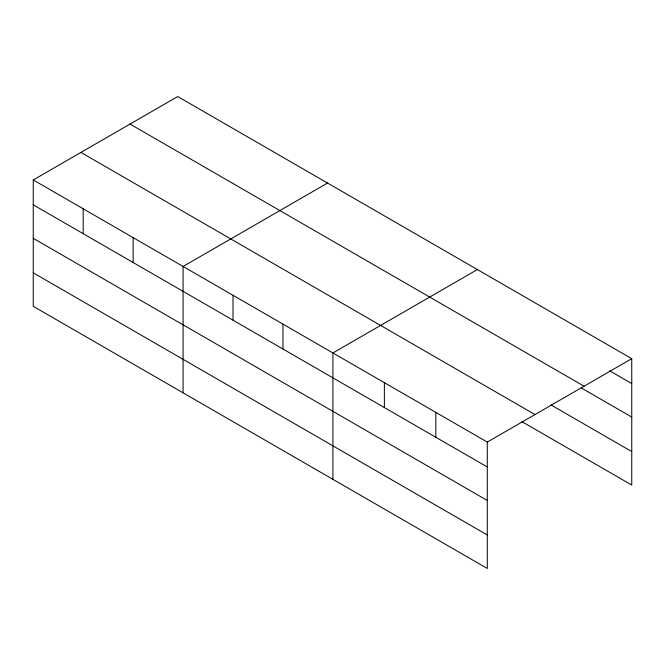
<?xml version="1.0" encoding="UTF-8"?>
<svg xmlns="http://www.w3.org/2000/svg" width="665" height="665" viewBox="0 0 665 665"><rect width="100%" height="100%" fill="white"/><g stroke="black" fill="none" stroke-linecap="round" stroke-linejoin="round"><path stroke-width="1" d="M487.287 500.462L487.287 442.084L33.25 179.949L33.25 306.316L487.287 568.459L487.287 500.462L33.25 238.328M521.734 421.535L631.75 485.051L631.75 358.684L177.713 96.541L33.25 179.949M327.546 183.05L183.083 266.457L183.083 392.824M477.379 269.558L332.916 352.957L332.916 479.332M487.287 442.084L631.75 358.684M609.572 370.762L631.75 383.572M130.041 124.072L584.078 386.207M581.177 387.861L631.75 417.063M551.019 404.952L631.75 451.56M80.922 152.426L534.959 414.561M33.25 204.845L487.287 466.98M33.25 272.833L487.287 534.968M435.833 412.375L435.833 437.271M384.37 382.666L384.37 407.562M282.974 324.129L282.974 349.017M233.024 295.293L233.024 320.181M133.141 237.621L133.141 262.509M83.192 208.785L83.192 233.673"/></g></svg>
